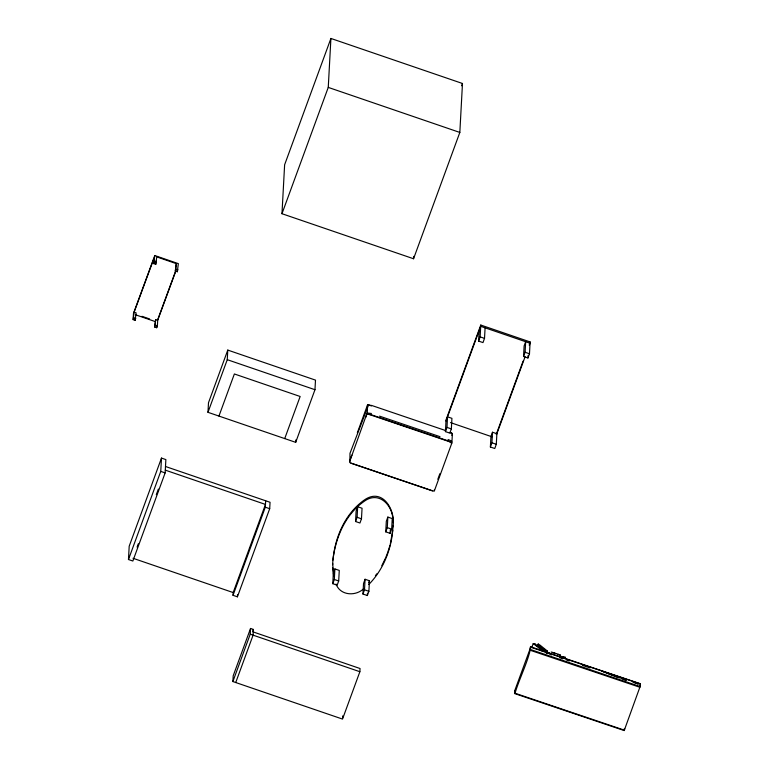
<?xml version="1.0" encoding="UTF-8"?>
<svg xmlns="http://www.w3.org/2000/svg" width="769" height="769" viewBox="0 0 769 769"><rect width="100%" height="100%" fill="white"/><g stroke="black" fill="none" stroke-linecap="round" stroke-linejoin="round"><path stroke-width="1.15" d="M546.653 653.525L546.653 651.478L538.079 644.893L536.887 646.248M546.384 653.525L546.403 651.458L537.781 644.864L537.685 645.72M530.37 647.335L530.6 646.758L640.26 683.776L640.116 686.515L624.197 730.55L514.548 693.532L514.692 690.793L530.687 647.238C528.726 660.167 519.267 678.758 515.028 693.234L514.548 693.532M133.143 319.616L133.479 313.396L154.79 255.529L178.35 263.642L177.322 271.736L175.322 271.053L176.312 263.632L156.751 256.904L155.761 264.325L153.762 263.632L154.06 258.096L134.133 312.195L133.143 319.616L135.142 320.298L136.132 312.887L134.133 312.195M135.142 320.298L135.257 318.087M128.471 559.524L129.192 546.211L161.48 458.084L165.864 459.593L165.143 472.906L132.854 561.024L128.471 559.524L160.759 471.397L161.48 458.084M153.762 263.632L154.79 255.529M155.761 264.325L155.934 260.999M154.704 327.036L155.694 319.616L157.693 320.308L157.395 325.845L156.703 327.719L154.704 327.036L155.694 319.616M156.703 327.719L156.818 325.508M175.322 271.053L176.312 263.632M177.322 271.736L177.437 269.525M207.976 412.319L208.495 402.716L227.778 350.087L315.492 380.117L314.973 389.71L295.69 442.338L207.976 412.319L227.259 359.681L227.778 350.087M165.489 466.495L270.054 502.282L269.698 508.694L237.41 596.821L233.026 595.312L233.199 592.111M253.261 631.964L360.046 668.521L359.873 671.721L342.522 719.082L232.882 681.555L233.19 675.826L250.54 628.465L253.395 629.436L253.088 635.165L235.727 682.536M237.41 596.821L237.525 594.677M232.882 681.555L250.233 634.185L250.54 628.465M233.026 595.312L265.315 507.194L265.661 500.782M281.973 213.715L284.626 164.758L330.91 38.45L462.477 83.485L459.833 132.441L413.549 258.749L281.973 213.715L328.257 87.397L330.91 38.45M295.69 442.338L295.825 439.945M332.775 583.69L333.342 573.136L334.89 568.925L339.273 570.425L338.696 580.989L337.158 585.199L332.775 583.69L334.313 579.48L334.89 568.925M448.077 439.522C449.471 440.252 452.441 440.791 451.884 442.963L434.398 490.795L433.149 491.131L350.279 462.986L349.645 460.775L351.904 455.152M342.58 718.025L342.695 715.891M355.557 521.517L356.124 510.962L357.672 506.752L362.055 508.251L361.478 518.806L359.94 523.016L355.557 521.517L357.095 517.306L357.672 506.752M349.52 461.977L367.111 412.991L371.417 413.482M362.958 594.033L363.535 583.469L365.073 579.259L369.466 580.758L368.889 591.323L367.351 595.533L362.958 594.033L364.506 589.823L365.073 579.259M367.351 595.533L367.476 593.187M385.74 531.85L386.317 521.295L387.855 517.085L392.248 518.585L391.671 529.139L390.133 533.35L385.74 531.85L387.288 527.64L387.855 517.085M390.133 533.35L390.316 529.831M413.549 258.749L413.674 256.365M434.398 490.795L434.427 489.565M445.424 431.611L446.972 427.401L447.539 416.846L451.922 418.346L451.355 428.91L449.807 433.12L445.424 431.611L446.068 419.778L480.779 325.047L530.12 341.936L529.476 353.769L527.928 357.979L523.545 356.48L524.122 345.925L525.66 341.715L525.092 352.269L523.545 356.48M485.095 327.825L484.518 338.379L482.98 342.589L478.597 341.09L479.164 330.535M478.597 341.09L480.135 336.88L480.779 325.047M490.382 447L490.949 436.446L492.496 432.236L496.88 433.735L496.303 444.29L494.765 448.51L490.382 447L491.92 442.79L492.496 432.236M527.928 357.979L528.063 355.634M624.341 728.628L624.197 730.55M624.62 728.503L624.418 730.3M332.65 564.715C333.708 540.472 343.685 514.817 363.891 500.311C382.481 486.71 396.054 510.27 392.94 527.015M393.007 525.727C392.257 547.307 383.971 569.079 368.726 584.565M534.868 644.432L534.628 643.566L533.225 643.586L531.783 647.354M332.91 560.12C335.495 537.925 345.108 514.826 363.824 501.599C379.377 489.699 394.209 506.627 392.882 522.564M392.748 530.331L390.277 544.269M548.826 653.169L549.729 654.121M544.221 651.66L543.558 650.776L542.27 651.401M546.961 653.429L547.557 651.18L540.136 645.201L538.233 644.028L537.041 645.97M389.96 545.384L387.893 551.95M365.679 417.509L367.303 412.934L367.515 404.965L368.716 404.744M437.821 479.289L439.858 473.694M137.093 547.115L138.314 543.77M156.299 494.688L158.347 489.113M218.944 416.067L234.372 373.965L300.15 396.487L284.722 438.59M252.568 631.695L253.395 629.436M461.65 85.744L462.477 83.485M357.345 432.764L367.515 404.965L371.725 405.474L445.626 430.563M368.687 582.873L369.466 580.758M446.001 421.056L480.712 326.325L530.043 343.214L529.274 345.319M451.816 435.331L452.383 433.783L451.586 432.88M496.236 434.408L523.093 361.103M529.293 344.195L530.12 341.936M496.572 434.562L525.092 356.749M157.732 319.625L175.582 271.149M157.693 320.308L175.957 270.707M385.875 557.246L387.528 553.026M451.086 443.011L451.97 441.291L452.383 433.783L450.769 432.553M565.138 657.803L565.446 657.235M514.586 690.745L514.74 692.936M639.923 687.101L640.346 684.131M564.994 657.86L565.292 657.322M385.394 558.313L381.808 565.734M565.109 658.514L565.388 658.024L564.927 658.495M564.6 658.129L565.426 657.562M565.052 658.033L565.244 657.562M537.281 645.998L538.233 644.028M530.389 647.008L530.254 649.44L640.212 686.563M548.508 653.429L548.874 652.862M549.028 652.919L548.768 653.592M375.407 575.702L376.8 573.837M536.983 646.258L538.079 644.893M363.314 589.044C355.076 596.513 340.177 595.427 336.043 584.056M640.26 683.776L530.687 647.238M547.557 651.18L546.403 651.458M367.015 414.135L371.283 414.751L448.164 440.858L451.884 442.963M565.263 658.072L563.687 657.947M564.831 657.303L562.12 656.678M564.706 657.389L559.957 656.053M637.501 683.631L638.212 684.016M637.328 683.679L638.02 684.064M634.742 682.824L636.636 683.208M632.897 682.276L636.751 683.103M432.438 490.747L351.116 463.13M551.21 651.997L560.274 654.928M368.937 414.376L450.259 441.992M371.523 405.936L368.524 405.013L349.991 453.306L349.914 460.487M552.315 652.448L555.795 653.554M440.012 436.677L379.55 416.144M582.373 665.32L590.063 667.886M559.784 657.697L562.841 658.725M566.349 659.908L569.329 660.917M620.871 678.316L626.216 680.113M622.957 679.181L626.158 680.267M530.514 650.372L639.606 687.198M515.028 693.234L624.12 730.069M328.257 87.397L459.833 132.441M480.135 336.88L484.518 338.379M525.092 352.269L529.476 353.769M450.48 422.594L491.968 436.792M446.972 427.401L451.355 428.91M491.92 442.79L496.303 444.29M227.259 359.681L314.973 389.71M357.095 517.306L361.478 518.806M387.288 527.64L391.671 529.139M165.297 470.147L265.468 504.435L233.18 592.563L133.008 558.275M160.759 471.397L165.143 472.906M265.315 507.194L269.698 508.694M334.313 579.48L338.696 580.989M364.506 589.823L368.889 591.323M250.233 634.185L359.873 671.721M154.454 261.758L156.443 262.44M176.014 269.179L178.014 269.861M141.996 316.319L149.609 318.943M135.44 314.761L155.002 321.49M133.835 317.741L135.825 318.424M155.396 325.162L157.395 325.845M557.958 654.294L560.216 655.082M449.404 432.418L451.393 433.158M602.204 671.308L619.804 677.95M608.289 673.673L617.661 677.297M550.469 654.486L551.517 654.89M602.271 671.154L607.279 673.106M534.936 643.816L544.337 651.083M533.225 643.586L542.626 650.853M333.669 575.049L332.775 567.878M333.602 576.327L332.717 563.437"/></g></svg>
